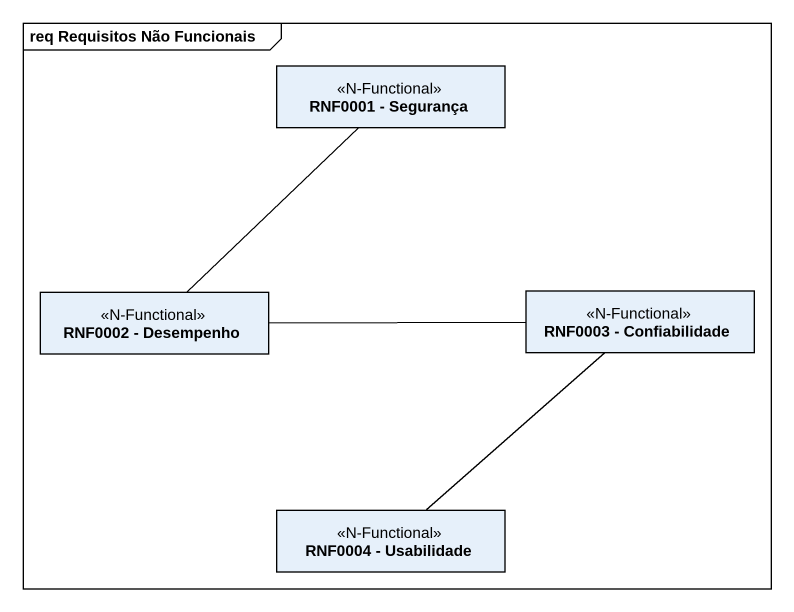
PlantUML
@startuml
mainframe req Requisitos Não Funcionais
hide circle
hide empty members
class "RNF0001 - Segurança" as RNF0001_Segurança <<N-Functional>>
class "RNF0002 - Desempenho" as RNF0002_Desempenho <<N-Functional>>
class "RNF0003 - Confiabilidade" as RNF0003_Confiabilidade <<N-Functional>>
class "RNF0004 - Usabilidade" as RNF0004_Usabilidade <<N-Functional>>
RNF0001_Segurança -- RNF0002_Desempenho
RNF0002_Desempenho -right- RNF0003_Confiabilidade
RNF0003_Confiabilidade -- RNF0004_Usabilidade
@enduml
